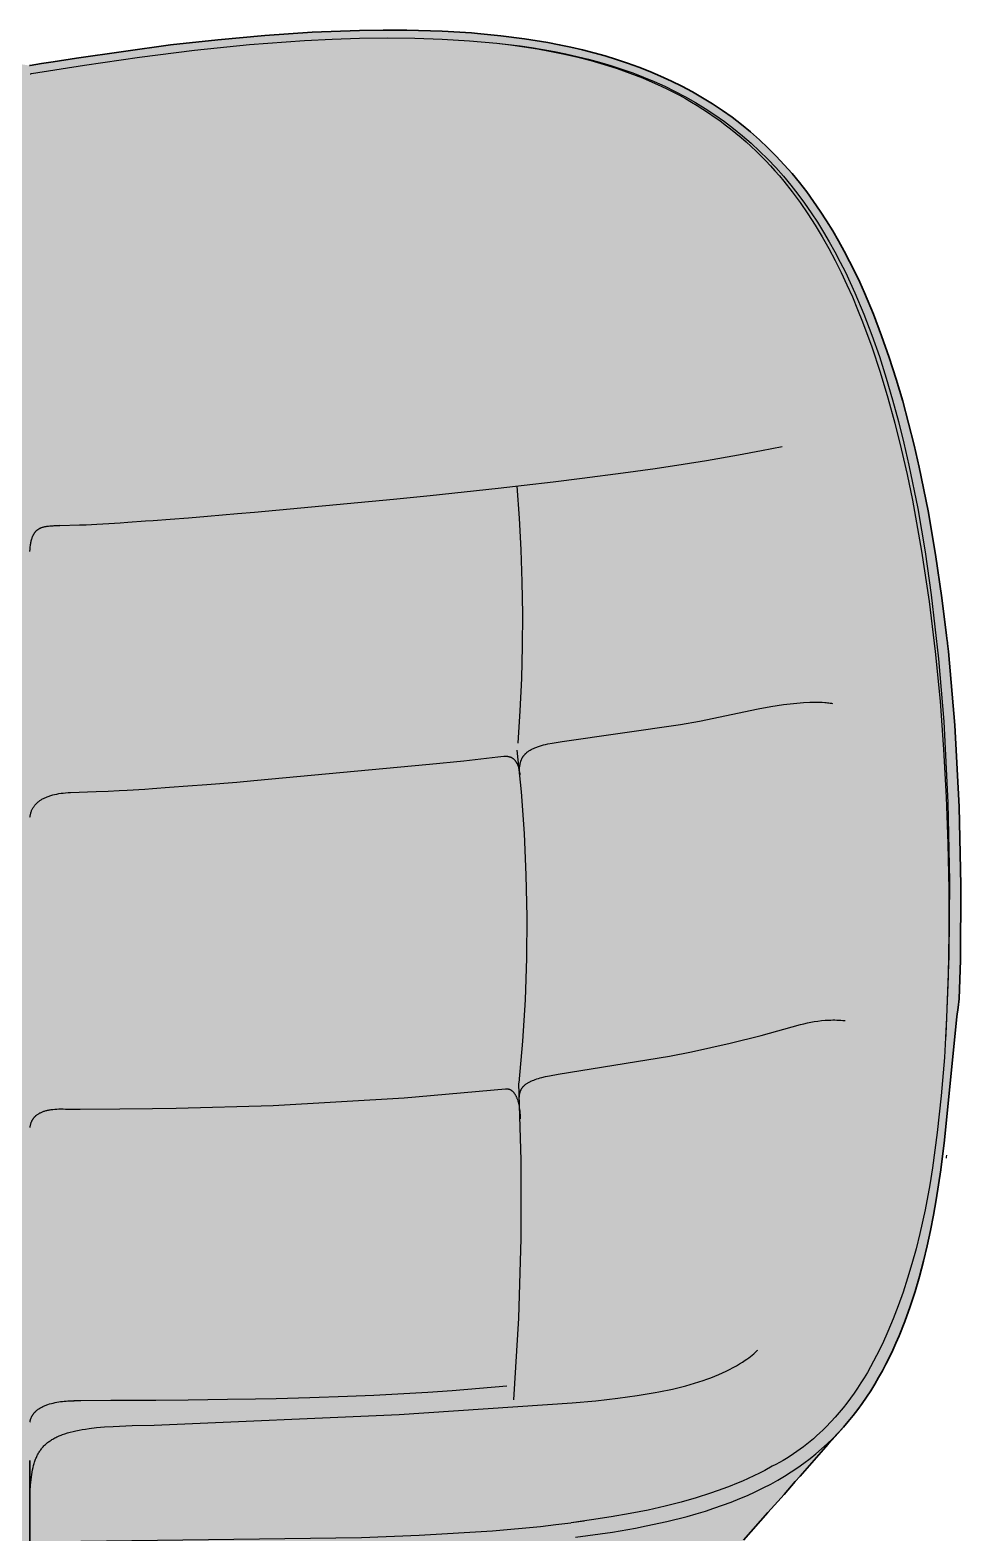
# Model space of a CAD drawing. Header units: millimetres. Extents: x -30 to 1965, y -1345 to 1063.
# Drawn here: x 407 to 842, y 357 to 1059 of the extents above; entities that cross this region are included whole.
import ezdxf

# ---------------------------------------------------------------- set-up
doc = ezdxf.new("R2010")
doc.units = ezdxf.units.MM
doc.layers.add('Blocks', color=7, linetype='Continuous')
doc.layers.add('Blocks$Fill', color=7, linetype='Continuous', true_color=0xffffff)
doc.layers.add('Blocks$Inner', color=7, linetype='Continuous', lineweight=25, true_color=0x007f00)
doc.layers.add('Blocks$Outline', color=7, linetype='Continuous', lineweight=35, true_color=0xff3f3f)

# ---------------------------------------------------------------- blocks, each defined once
blk = doc.blocks.new('Uchiwa Quilted Lounge Chair Front')
at = {"layer": 'Blocks$Fill'}
blk.add_hatch(color=256, dxfattribs=at).paths.add_polyline_path([(159.6, 1.14), (160.38, 0.87), (160.76, 0.75), (161.19, 0.62), (161.91, 0.43), (162.63, 0.26), (163.36, 0.12), (164.09, 0), (164.65, -0.07), (165.21, -0.13), (165.78, -0.18), (166.34, -0.21), (166.72, -0.22), (167.1, -0.22), (167.6, -0.22), (168.1, -0.2), (168.6, -0.17), (169.1, -0.13), (169.6, -0.07), (170.1, 0), (170.59, 0.08), (171.08, 0.18), (171.43, 0.26), (171.78, 0.34), (172.12, 0.43), (172.46, 0.53), (172.8, 0.64), (173.14, 0.75), (173.48, 0.87), (173.81, 1), (174.14, 1.13), (174.48, 1.28), (174.8, 1.43), (175.13, 1.59), (175.45, 1.75), (175.77, 1.93), (176.08, 2.11), (176.39, 2.29), (176.67, 2.47), (176.94, 2.65), (177.21, 2.84), (177.48, 3.03), (177.76, 3.25), (178.04, 3.47), (178.31, 3.7), (178.58, 3.93), (178.85, 4.17), (179.1, 4.42), (179.36, 4.67), (179.6, 4.93), (179.84, 5.2), (180.08, 5.47), (180.31, 5.75), (180.53, 6.03), (180.74, 6.31), (180.95, 6.6), (181.15, 6.9), (181.34, 7.19), (181.55, 7.52), (181.74, 7.86), (181.93, 8.19), (182.1, 8.54), (182.27, 8.89), (182.43, 9.24), (182.58, 9.6), (182.72, 9.96), (182.86, 10.32), (182.98, 10.69), (183.1, 11.06), (183.2, 11.44), (183.29, 11.81), (183.38, 12.19), (183.46, 12.57), (183.52, 12.95), (211.16, 184.49), (602.88, 184.49), (630.59, 12.57), (630.66, 12.19), (630.75, 11.81), (630.84, 11.44), (630.95, 11.06), (631.06, 10.69), (631.19, 10.32), (631.32, 9.96), (631.46, 9.6), (631.61, 9.24), (631.77, 8.89), (631.94, 8.54), (632.12, 8.19), (632.3, 7.86), (632.5, 7.52), (632.7, 7.19), (632.89, 6.9), (633.09, 6.6), (633.3, 6.31), (633.51, 6.03), (633.74, 5.75), (633.96, 5.47), (634.2, 5.2), (634.44, 4.93), (634.69, 4.67), (634.94, 4.42), (635.2, 4.17), (635.46, 3.93), (635.73, 3.7), (636, 3.47), (636.28, 3.25), (636.56, 3.03), (636.83, 2.84), (637.1, 2.65), (637.37, 2.47), (637.65, 2.29), (637.96, 2.11), (638.27, 1.93), (638.59, 1.75), (638.91, 1.59), (639.24, 1.43), (639.57, 1.28), (639.9, 1.13), (640.23, 1), (640.57, 0.87), (640.9, 0.75), (641.24, 0.64), (641.58, 0.53), (641.92, 0.43), (642.27, 0.34), (642.61, 0.26), (642.96, 0.18), (643.45, 0.08), (643.94, 0), (644.44, -0.07), (644.94, -0.13), (645.44, -0.17), (645.94, -0.2), (646.44, -0.22), (646.94, -0.22), (647.32, -0.22), (647.7, -0.21), (648.26, -0.18), (648.83, -0.13), (649.39, -0.07), (649.95, 0), (650.69, 0.12), (651.41, 0.26), (652.14, 0.43), (652.85, 0.62), (653.28, 0.75), (653.66, 0.87), (654.05, 1), (654.44, 1.14), (655.73, 1.38), (656.25, 1.49), (656.76, 1.61), (657.27, 1.74), (657.84, 1.9), (658.41, 2.07), (658.97, 2.26), (659.53, 2.47), (660.07, 2.69), (660.6, 2.92), (661.12, 3.18), (661.63, 3.45), (661.91, 3.61), (662.19, 3.78), (662.47, 3.95), (662.75, 4.13), (663.02, 4.31), (663.28, 4.5), (663.54, 4.69), (663.8, 4.89), (664.2, 5.22), (664.58, 5.55), (664.95, 5.9), (665.31, 6.26), (665.66, 6.64), (666, 7.02), (666.32, 7.42), (666.63, 7.82), (666.86, 8.14), (667.08, 8.46), (667.29, 8.8), (667.49, 9.13), (667.69, 9.48), (667.88, 9.82), (668.05, 10.18), (668.22, 10.54), (668.38, 10.9), (668.53, 11.26), (668.67, 11.63), (668.8, 12.01), (668.92, 12.38), (669.03, 12.76), (669.13, 13.14), (669.22, 13.52), (669.29, 13.87), (669.36, 14.23), (669.41, 14.58), (669.46, 14.94), (669.5, 15.3), (669.53, 15.66), (669.55, 16.02), (669.57, 16.38), (669.57, 16.74), (669.57, 17.1), (669.56, 17.46), (669.54, 17.82), (669.51, 18.18), (669.47, 18.54), (669.42, 18.9), (669.37, 19.25), (631.63, 245.97), (636.1, 248.39), (638.58, 249.83), (641.73, 251.78), (645.48, 254.25), (649.08, 256.81), (650.83, 258.12), (652.54, 259.45), (654.21, 260.8), (655.85, 262.17), (657.45, 263.56), (660.54, 266.38), (662.02, 267.82), (673.4, 279.28), (697.81, 305.58), (787.25, 406.43), (791.81, 411.86), (793.98, 414.67), (796.07, 417.54), (798.09, 420.48), (800.05, 423.47), (801.93, 426.51), (803.74, 429.6), (805.49, 432.75), (807.17, 435.94), (808.79, 439.17), (810.35, 442.44), (811.85, 445.75), (813.28, 449.1), (815.99, 455.9), (818.47, 462.81), (820.75, 469.81), (822.83, 476.89), (824.72, 484.02), (826.45, 491.18), (828, 498.35), (829.41, 505.52), (830.68, 512.66), (832.85, 526.77), (834.6, 540.53), (840.84, 602.63), (841.45, 606.57), (841.99, 624.75), (842.22, 659.7), (841.38, 696.34), (839.32, 734.47), (836.32, 768.86), (835.5, 776.34), (830.39, 814.17), (826.88, 834.57), (822.69, 855.07), (820.32, 865.35), (817.75, 875.61), (814.98, 885.87), (811.97, 896.1), (808.7, 906.3), (805.16, 916.44), (801.32, 926.51), (797.15, 936.48), (794.93, 941.42), (792.61, 946.33), (790.19, 951.19), (787.67, 956.01), (785.04, 960.78), (782.3, 965.5), (779.44, 970.14), (776.46, 974.72), (773.36, 979.23), (770.13, 983.65), (766.76, 987.98), (763.27, 992.21), (759.65, 996.34), (755.9, 1000.35), (752.01, 1004.25), (748, 1008.01), (743.86, 1011.65), (739.6, 1015.14), (735.22, 1018.5), (730.74, 1021.7), (726.15, 1024.76), (721.46, 1027.67), (716.68, 1030.42), (711.81, 1033.02), (706.86, 1035.47), (701.85, 1037.78), (696.77, 1039.94), (691.63, 1041.95), (686.44, 1043.83), (681.21, 1045.57), (675.93, 1047.18), (670.61, 1048.67), (665.27, 1050.03), (659.89, 1051.28), (654.48, 1052.41), (649.06, 1053.44), (638.17, 1055.2), (627.24, 1056.61), (616.26, 1057.69), (613.51, 1057.91), (599.74, 1058.75), (583.18, 1059.24), (572.14, 1059.28), (561.09, 1059.12), (538.99, 1058.27), (516.91, 1056.78), (494.86, 1054.77), (472.85, 1052.3), (428.92, 1046.21), (407.14, 1042.71), (407.02, 1042.72), (406.91, 1042.71), (341.19, 1052.3), (319.18, 1054.77), (297.13, 1056.78), (275.05, 1058.27), (252.96, 1059.12), (241.9, 1059.28), (230.86, 1059.24), (214.3, 1058.75), (200.53, 1057.91), (195.03, 1057.45), (186.8, 1056.61), (175.87, 1055.2), (164.98, 1053.44), (159.56, 1052.41), (154.15, 1051.28), (148.77, 1050.03), (143.43, 1048.67), (138.11, 1047.18), (132.84, 1045.57), (127.6, 1043.83), (122.41, 1041.95), (117.27, 1039.94), (112.19, 1037.78), (107.18, 1035.47), (102.23, 1033.02), (97.37, 1030.42), (92.59, 1027.67), (87.9, 1024.76), (83.3, 1021.7), (78.82, 1018.5), (74.44, 1015.14), (70.18, 1011.65), (66.04, 1008.01), (62.03, 1004.25), (58.15, 1000.35), (54.39, 996.34), (50.77, 992.21), (47.28, 987.98), (43.92, 983.65), (40.69, 979.23), (37.58, 974.72), (34.6, 970.14), (31.74, 965.5), (29, 960.78), (26.37, 956.01), (23.85, 951.19), (21.43, 946.33), (19.12, 941.42), (16.89, 936.48), (12.72, 926.51), (8.88, 916.44), (5.34, 906.3), (2.07, 896.1), (-0.93, 885.87), (-3.71, 875.61), (-6.28, 865.35), (-8.65, 855.07), (-12.84, 834.57), (-16.34, 814.17), (-20.56, 783.86), (-22.28, 768.86), (-25.28, 734.47), (-27.34, 696.34), (-28.17, 659.7), (-27.95, 624.75), (-27.41, 606.57), (-26.8, 602.63), (-26.24, 598.34), (-18.81, 526.77), (-16.64, 512.66), (-15.37, 505.52), (-13.96, 498.35), (-12.4, 491.18), (-10.68, 484.02), (-8.79, 476.89), (-6.71, 469.81), (-4.43, 462.81), (-1.95, 455.9), (0.76, 449.1), (2.2, 445.75), (3.69, 442.44), (5.25, 439.17), (6.87, 435.94), (8.55, 432.75), (10.3, 429.6), (12.11, 426.51), (14, 423.47), (15.95, 420.48), (17.97, 417.54), (20.06, 414.67), (22.23, 411.86), (24.47, 409.11), (26.79, 406.43), (133.24, 287.08), (144.52, 275.29), (153.51, 266.38), (156.59, 263.56), (158.19, 262.17), (159.83, 260.8), (161.5, 259.45), (163.21, 258.12), (164.96, 256.81), (168.56, 254.25), (172.31, 251.78), (175.47, 249.83), (177.94, 248.39), (180.48, 246.99), (182.42, 245.97), (144.62, 18.9), (144.57, 18.54), (144.53, 18.18), (144.5, 17.82), (144.48, 17.46), (144.47, 17.1), (144.47, 16.74), (144.47, 16.38), (144.49, 16.02), (144.51, 15.66), (144.54, 15.3), (144.58, 14.94), (144.63, 14.58), (144.69, 14.23), (144.75, 13.87), (144.82, 13.52), (144.91, 13.14), (145.01, 12.76), (145.12, 12.38), (145.24, 12.01), (145.37, 11.63), (145.51, 11.26), (145.66, 10.9), (145.82, 10.54), (145.99, 10.18), (146.17, 9.82), (146.35, 9.48), (146.55, 9.13), (146.75, 8.8), (146.96, 8.46), (147.18, 8.14), (147.41, 7.82), (147.72, 7.42), (148.04, 7.02), (148.38, 6.64), (148.73, 6.26), (149.09, 5.9), (149.46, 5.55), (149.85, 5.22), (150.24, 4.89), (150.5, 4.69), (150.76, 4.5), (151.03, 4.31), (151.3, 4.13), (151.57, 3.95), (151.85, 3.78), (152.13, 3.61), (152.41, 3.45), (152.93, 3.18), (153.45, 2.92), (153.98, 2.69), (154.51, 2.47), (155.07, 2.26), (155.63, 2.07), (156.2, 1.9), (156.77, 1.74), (157.28, 1.61), (157.79, 1.49), (158.31, 1.38), (158.83, 1.27)], flags=0)
at = {"layer": 'Blocks$Inner'}
for points in [[(662.02, 354.99), (679.36, 357.44), (690.13, 359.31), (695.14, 360.29), (704.71, 362.37), (714.19, 364.77), (718.49, 365.98), (722.77, 367.28), (726.73, 368.56), (730.76, 369.96), (734.86, 371.49), (738.8, 373.06), (742.4, 374.59), (746.05, 376.26), (749.75, 378.06), (753.31, 379.9), (756.56, 381.7), (759.69, 383.56), (762.84, 385.54), (765.93, 387.6), (768.86, 389.68), (771.72, 391.85), (774.44, 394.04), (777.09, 396.31), (779.75, 398.73), (782.34, 401.23), (784.84, 403.79), (787.25, 406.43), (789.57, 409.11), (791.81, 411.86), (793.98, 414.67), (796.07, 417.54), (798.09, 420.48), (800.05, 423.47), (801.93, 426.51), (803.74, 429.6), (805.49, 432.75), (807.17, 435.94), (808.79, 439.17), (810.35, 442.44), (811.85, 445.75), (813.28, 449.1), (815.99, 455.9), (818.47, 462.81), (820.75, 469.81), (822.83, 476.89), (824.72, 484.02), (826.45, 491.18), (828, 498.35), (829.41, 505.52), (830.68, 512.66), (832.85, 526.77), (834.6, 540.53), (840.28, 598.34), (840.84, 602.63), (841.45, 606.57), (841.99, 624.75), (842.22, 659.7), (841.38, 696.34), (839.32, 734.47), (836.32, 768.86), (836.06, 771.34), (835.93, 772.59), (835.86, 773.21), (835.79, 773.84), (835.65, 775.09), (835.5, 776.34), (833.32, 793.93), (830.39, 814.17), (826.88, 834.57), (822.69, 855.07), (820.32, 865.35), (817.75, 875.61), (814.98, 885.87), (811.97, 896.1), (808.7, 906.3), (805.16, 916.44), (801.32, 926.51), (797.15, 936.48), (794.93, 941.42), (792.61, 946.33), (790.19, 951.19), (787.67, 956.01), (785.04, 960.78), (782.3, 965.5), (779.44, 970.14), (776.46, 974.72), (773.36, 979.23), (770.13, 983.65), (766.76, 987.98), (763.27, 992.21), (759.65, 996.34), (755.9, 1000.35), (752.01, 1004.25), (748, 1008.01), (743.86, 1011.65), (739.6, 1015.14), (735.22, 1018.5), (730.74, 1021.7), (726.15, 1024.76), (721.46, 1027.67), (716.68, 1030.42), (711.81, 1033.02), (706.86, 1035.47), (701.85, 1037.78), (696.77, 1039.94), (691.63, 1041.95), (686.44, 1043.83), (681.21, 1045.57), (675.93, 1047.18), (670.61, 1048.67), (665.27, 1050.03), (659.89, 1051.28), (654.48, 1052.41), (649.06, 1053.44), (638.17, 1055.2), (627.24, 1056.61), (616.26, 1057.69), (613.51, 1057.91), (599.74, 1058.75), (583.18, 1059.24), (572.14, 1059.28), (561.09, 1059.12), (538.99, 1058.27), (516.91, 1056.78), (494.86, 1054.77), (472.85, 1052.3), (428.92, 1046.21), (417.96, 1044.48), (412.49, 1043.59), (407.14, 1042.71), (407.08, 1042.71)], [(407.12, 1038.82), (407.23, 1038.83), (407.43, 1038.87), (407.82, 1038.93), (432.6, 1042.95), (458.24, 1046.66), (483.92, 1049.88), (509.64, 1052.51), (535.39, 1054.43), (548.27, 1055.08), (561.15, 1055.5), (574.03, 1055.67), (586.9, 1055.54), (599.75, 1055.1), (612.56, 1054.3), (625.33, 1053.1), (631.69, 1052.33), (638.03, 1051.45), (644.35, 1050.44), (650.64, 1049.29), (656.89, 1048.01), (663.11, 1046.57), (669.29, 1044.98), (675.42, 1043.22), (681.49, 1041.29), (687.5, 1039.18), (693.43, 1036.88), (699.28, 1034.38), (702.17, 1033.05), (705.03, 1031.68), (707.87, 1030.25), (710.68, 1028.78), (713.47, 1027.25), (716.22, 1025.66), (718.95, 1024.03), (721.64, 1022.34), (724.29, 1020.6), (726.91, 1018.81), (729.5, 1016.96), (732.05, 1015.07), (734.55, 1013.13), (737.02, 1011.13), (739.45, 1009.09), (741.84, 1007), (744.19, 1004.86), (746.49, 1002.68), (748.75, 1000.45), (750.96, 998.18), (753.13, 995.87), (755.26, 993.52), (757.34, 991.13), (759.38, 988.7), (763.32, 983.74), (767.09, 978.65), (770.68, 973.44), (774.11, 968.12), (777.37, 962.71), (780.48, 957.21), (783.44, 951.64), (786.26, 946.01), (788.94, 940.31), (791.5, 934.57), (793.93, 928.78), (796.25, 922.95), (800.57, 911.21), (804.5, 899.38), (808.08, 887.48), (811.35, 875.55), (814.33, 863.59), (817.05, 851.63), (819.53, 839.68), (823.84, 815.86), (827.36, 792.22), (830.19, 768.83), (832.43, 745.76), (834.13, 723.08), (835.36, 700.83), (836.15, 679.08), (836.54, 657.88), (836.56, 637.26), (836.21, 617.26), (835.51, 597.92), (834.45, 579.26), (833, 561.3), (831.15, 544.07), (828.88, 527.59), (827.6, 519.73), (825.42, 508.08), (822.98, 496.95), (821.21, 489.78), (819.32, 482.81), (817.31, 476.05), (815.18, 469.49), (812.94, 463.15), (810.57, 457.02), (808.09, 451.11), (805.5, 445.41), (802.78, 439.92), (801.38, 437.25), (799.94, 434.64), (798.48, 432.08), (796.97, 429.56), (795.43, 427.1), (793.85, 424.68), (792.23, 422.31), (790.57, 419.99), (788.86, 417.72), (787.11, 415.49), (785.31, 413.31), (783.45, 411.17), (781.55, 409.07), (779.08, 406.51), (777.66, 405.11), (776.22, 403.74), (774.75, 402.4), (773.27, 401.08), (771.76, 399.8), (770.24, 398.55), (768.7, 397.34), (767.14, 396.17), (765.56, 395.03), (763.97, 393.93), (762.36, 392.86), (760.74, 391.84), (759.09, 390.86), (757.43, 389.92), (755.76, 389.02), (754.06, 388.16), (750.5, 386.21), (748.04, 384.94), (745.45, 383.67), (742.83, 382.45), (740.08, 381.23), (737.31, 380.06), (734.38, 378.89), (731.43, 377.76), (725.18, 375.56), (718.53, 373.46), (711.46, 371.45), (703.95, 369.55), (695.98, 367.75), (687.58, 366.08), (678.76, 364.52), (669.54, 363.09), (659.98, 361.78)], [(619.89, 1053.67), (625.31, 1053.15), (636.13, 1051.86), (641.51, 1051.09), (646.88, 1050.22), (652.23, 1049.25), (657.56, 1048.17), (662.86, 1046.99), (668.13, 1045.69), (673.36, 1044.27), (678.56, 1042.72), (683.71, 1041.05), (688.82, 1039.24), (693.87, 1037.3), (698.86, 1035.21), (703.79, 1032.99), (708.64, 1030.61), (713.42, 1028.1), (718.12, 1025.43), (722.72, 1022.62), (727.23, 1019.66), (731.63, 1016.55), (735.93, 1013.3), (740.12, 1009.9), (744.19, 1006.37), (748.13, 1002.72), (751.95, 998.93), (755.65, 995.03), (759.22, 991.01), (762.66, 986.88), (765.97, 982.66), (769.16, 978.34), (772.23, 973.94), (775.17, 969.46), (777.99, 964.9), (780.7, 960.29), (783.3, 955.61), (785.79, 950.88), (788.18, 946.1), (790.47, 941.28), (792.67, 936.42), (796.8, 926.6), (800.6, 916.68), (804.09, 906.67), (807.32, 896.6), (810.29, 886.49), (813.03, 876.34), (815.56, 866.18), (817.89, 856.01), (822.01, 835.7), (825.48, 815.45), (828.37, 795.33), (831.76, 765.49), (834.18, 736.19), (836.15, 698.17), (836.9, 661.58), (836.6, 626.67), (835.33, 593.61), (834.95, 587.27)], [(407.08, 815.61), (407.15, 816.77), (407.25, 817.85), (407.31, 818.36), (407.38, 818.86), (407.46, 819.34), (407.54, 819.8), (407.63, 820.24), (407.73, 820.66), (407.83, 821.07), (407.94, 821.47), (408.06, 821.84), (408.18, 822.2), (408.31, 822.55), (408.45, 822.88), (408.52, 823.04), (408.6, 823.2), (408.67, 823.35), (408.75, 823.5), (408.83, 823.64), (408.91, 823.79), (408.99, 823.92), (409.07, 824.06), (409.16, 824.19), (409.25, 824.32), (409.33, 824.45), (409.43, 824.57), (409.52, 824.69), (409.61, 824.8), (409.71, 824.92), (409.8, 825.03), (409.9, 825.13), (410, 825.24), (410.11, 825.34), (410.21, 825.44), (410.32, 825.53), (410.42, 825.63), (410.53, 825.72), (410.64, 825.8), (410.76, 825.89), (410.87, 825.97), (410.99, 826.05), (411.1, 826.13), (411.22, 826.2), (411.34, 826.27), (411.46, 826.34), (411.59, 826.41), (411.71, 826.48), (411.84, 826.54), (411.97, 826.6), (412.1, 826.66), (412.23, 826.71), (412.37, 826.77), (412.64, 826.87), (412.92, 826.97), (413.2, 827.05), (413.5, 827.13), (413.79, 827.2), (414.1, 827.27), (414.41, 827.33), (414.73, 827.38), (415.05, 827.43), (415.72, 827.51), (416.41, 827.58), (417.13, 827.63), (417.87, 827.66), (421.09, 827.73), (430.21, 828.02), (433.39, 828.16), (438.41, 828.41), (443.99, 828.73), (449.25, 829.06), (452.89, 829.3), (461.11, 829.88), (464.75, 830.15), (472.7, 830.75), (481.26, 831.43), (490.1, 832.15), (504.09, 833.33), (512.05, 834.02), (576.99, 840.05), (594.08, 841.77), (610.03, 843.45), (625.95, 845.18), (638.13, 846.56), (651.63, 848.15), (665.12, 849.82), (684.33, 852.34), (699.36, 854.47), (712.36, 856.43), (723.34, 858.2), (738.31, 860.78), (748.97, 862.76), (758.71, 864.68)], [(635.3, 726.03), (636.26, 741.17), (636.93, 756.27), (637.31, 771.34), (637.39, 786.38), (637.19, 801.38), (636.7, 816.35), (635.92, 831.28), (634.84, 846.18)], [(421.09, 827.73), (418.25, 827.68)], [(407.09, 691.52), (407.14, 691.88), (407.2, 692.23), (407.27, 692.58), (407.35, 692.92), (407.44, 693.26), (407.54, 693.59), (407.65, 693.92), (407.76, 694.24), (407.89, 694.55), (408.02, 694.86), (408.17, 695.16), (408.32, 695.46), (408.49, 695.75), (408.66, 696.03), (408.84, 696.31), (409.03, 696.59), (409.23, 696.86), (409.44, 697.12), (409.66, 697.38), (409.89, 697.63), (410.13, 697.87), (410.38, 698.11), (410.63, 698.35), (410.9, 698.58), (411.17, 698.8), (411.46, 699.02), (411.75, 699.23), (412.06, 699.44), (412.37, 699.64), (412.69, 699.84), (413.02, 700.03), (413.36, 700.21), (413.71, 700.39), (414.07, 700.56), (414.44, 700.73), (414.82, 700.89), (415.21, 701.05), (415.6, 701.2), (416.01, 701.34), (416.42, 701.48), (416.85, 701.61), (417.28, 701.74), (417.73, 701.86), (418.64, 702.09), (419.59, 702.3), (420.58, 702.48), (421.61, 702.64), (422.67, 702.78), (423.77, 702.89), (424.91, 702.98), (426.09, 703.05), (438.06, 703.43), (443.61, 703.67), (448.86, 703.94), (452.51, 704.14), (460.74, 704.65), (464.39, 704.89), (472.35, 705.45), (480.93, 706.08), (489.8, 706.77), (503.82, 707.9), (511.79, 708.57), (593.9, 716.22), (609.86, 717.89), (625.78, 719.62), (628.54, 719.93), (628.74, 719.95), (628.94, 719.96), (629.14, 719.97), (629.34, 719.98), (629.53, 719.98), (629.72, 719.97), (629.9, 719.97), (630.09, 719.95), (630.27, 719.93), (630.45, 719.91), (630.62, 719.88), (630.8, 719.85), (630.97, 719.81), (631.14, 719.76), (631.3, 719.72), (631.46, 719.66), (631.62, 719.6), (631.78, 719.54), (631.93, 719.47), (632.08, 719.4), (632.23, 719.32), (632.38, 719.24), (632.52, 719.15), (632.66, 719.06), (632.8, 718.96), (632.93, 718.86), (633.07, 718.75), (633.2, 718.64), (633.32, 718.52), (633.45, 718.4), (633.57, 718.27), (633.69, 718.14), (633.8, 718.01), (633.92, 717.86), (634.03, 717.72), (634.13, 717.57), (634.24, 717.41), (634.34, 717.25), (634.44, 717.08), (634.54, 716.91), (634.63, 716.74), (634.72, 716.55), (634.81, 716.37), (634.9, 716.18), (634.98, 715.98), (635.06, 715.78), (635.14, 715.58), (635.21, 715.37), (635.29, 715.15), (635.36, 714.93), (635.49, 714.47), (635.61, 714), (635.71, 713.5), (635.81, 712.99), (635.9, 712.46), (635.98, 711.9), (636.04, 711.33), (635.99, 711.86), (635.96, 712.38), (635.93, 712.89), (635.92, 713.38), (635.93, 713.86), (635.94, 714.33), (635.97, 714.78), (636.01, 715.22), (636.07, 715.65), (636.14, 716.07), (636.17, 716.27), (636.22, 716.48), (636.26, 716.67), (636.31, 716.87), (636.36, 717.06), (636.41, 717.25), (636.47, 717.44), (636.53, 717.62), (636.59, 717.81), (636.66, 717.99), (636.73, 718.16), (636.8, 718.34), (636.87, 718.51), (636.95, 718.68), (637.03, 718.84), (637.12, 719), (637.2, 719.17), (637.29, 719.32), (637.38, 719.48), (637.48, 719.63), (637.58, 719.79), (637.68, 719.93), (637.78, 720.08), (637.89, 720.23), (638, 720.37), (638.11, 720.51), (638.23, 720.65), (638.35, 720.78), (638.47, 720.91), (638.59, 721.04), (638.72, 721.17), (638.85, 721.3), (638.98, 721.43), (639.11, 721.55), (639.25, 721.67), (639.39, 721.79), (639.68, 722.02), (639.98, 722.24), (640.29, 722.46), (640.61, 722.67), (640.94, 722.87), (641.28, 723.07), (641.63, 723.26), (641.99, 723.44), (642.36, 723.62), (642.74, 723.79), (643.13, 723.95), (643.54, 724.11), (643.95, 724.27), (644.37, 724.42), (645.23, 724.7), (646.14, 724.97), (647.08, 725.23), (648.06, 725.47), (649.07, 725.69), (651.19, 726.12), (655.83, 726.9), (711.14, 734.81), (719.97, 736.41), (747.39, 742.07), (753.32, 743.17), (759.32, 744.1), (762.4, 744.49), (765.5, 744.82), (768.58, 745.07), (771.6, 745.23), (773.08, 745.27), (774.52, 745.28), (775.93, 745.25), (777.29, 745.2), (778.61, 745.1), (779.25, 745.04), (779.88, 744.97), (780.49, 744.89), (781.08, 744.8), (781.66, 744.7), (782.22, 744.59)], [(635.8, 567.4), (637.48, 586.77), (638.65, 606.16), (639.31, 625.57), (639.44, 644.99), (639.07, 664.43), (638.17, 683.89), (636.77, 703.36), (634.84, 722.85)], [(635.88, 560.7), (635.88, 561.01), (635.89, 561.31), (635.9, 561.46), (635.91, 561.61), (635.93, 561.76), (635.94, 561.9), (635.96, 562.04), (635.99, 562.19), (636.01, 562.33), (636.04, 562.46), (636.07, 562.6), (636.1, 562.74), (636.13, 562.87), (636.17, 563), (636.21, 563.13), (636.25, 563.26), (636.29, 563.39), (636.34, 563.51), (636.39, 563.64), (636.44, 563.76), (636.5, 563.88), (636.55, 564), (636.61, 564.12), (636.67, 564.24), (636.73, 564.36), (636.8, 564.47), (636.87, 564.59), (636.94, 564.7), (637.01, 564.81), (637.09, 564.92), (637.16, 565.03), (637.24, 565.13), (637.32, 565.24), (637.41, 565.35), (637.5, 565.45), (637.58, 565.55), (637.67, 565.65), (637.77, 565.75), (637.86, 565.85), (637.96, 565.95), (638.16, 566.14), (638.37, 566.33), (638.59, 566.51), (638.82, 566.69), (639.06, 566.86), (639.31, 567.03), (639.56, 567.2), (639.82, 567.36), (640.1, 567.52), (640.38, 567.67), (640.66, 567.82), (640.96, 567.97), (641.26, 568.12), (641.58, 568.26), (641.9, 568.39), (642.56, 568.66), (643.26, 568.92), (643.99, 569.16), (644.75, 569.4), (645.54, 569.63), (646.36, 569.84), (648.09, 570.26), (649.93, 570.66), (653.93, 571.42), (706.04, 579.76), (716.25, 581.78), (734.36, 585.82), (748.82, 589.45), (767.29, 594.57), (768.85, 594.96), (770.42, 595.32), (772.01, 595.65), (773.64, 595.95), (775.29, 596.21), (776.98, 596.42), (778.71, 596.58), (779.59, 596.64), (780.48, 596.68), (781.38, 596.71), (782.29, 596.72), (783.22, 596.72), (784.16, 596.69), (785.11, 596.65), (786.07, 596.59), (787.05, 596.51), (788.05, 596.42)], [(407.12, 546.48), (407.16, 546.81), (407.21, 547.13), (407.28, 547.44), (407.35, 547.75), (407.43, 548.05), (407.52, 548.35), (407.61, 548.64), (407.72, 548.92), (407.78, 549.06), (407.84, 549.19), (407.9, 549.33), (407.96, 549.46), (408.02, 549.6), (408.09, 549.73), (408.16, 549.86), (408.23, 549.99), (408.31, 550.11), (408.38, 550.24), (408.46, 550.36), (408.54, 550.48), (408.62, 550.6), (408.71, 550.72), (408.8, 550.84), (408.88, 550.95), (408.98, 551.07), (409.07, 551.18), (409.17, 551.29), (409.26, 551.4), (409.36, 551.51), (409.47, 551.61), (409.57, 551.72), (409.68, 551.82), (409.79, 551.92), (409.9, 552.02), (410.12, 552.22), (410.36, 552.41), (410.61, 552.59), (410.86, 552.77), (411.13, 552.94), (411.4, 553.1), (411.68, 553.26), (411.97, 553.41), (412.27, 553.55), (412.57, 553.69), (412.89, 553.82), (413.22, 553.95), (413.55, 554.07), (413.89, 554.18), (414.24, 554.29), (414.6, 554.39), (414.97, 554.49), (415.35, 554.57), (415.73, 554.66), (416.13, 554.73), (416.53, 554.8), (416.94, 554.86), (417.79, 554.97), (418.68, 555.06), (419.6, 555.11), (420.55, 555.14), (421.54, 555.15), (422.57, 555.13), (423.63, 555.09), (424.72, 555.02), (430.63, 555.04), (449.09, 555.14), (464.29, 555.3), (475.44, 555.48), (520.78, 556.83), (582.02, 560.41), (629.29, 564.58), (629.38, 564.59), (629.47, 564.6), (629.56, 564.6), (629.64, 564.6), (629.73, 564.6), (629.82, 564.6), (629.9, 564.6), (629.99, 564.6), (630.07, 564.59), (630.16, 564.59), (630.24, 564.58), (630.33, 564.57), (630.41, 564.55), (630.49, 564.54), (630.58, 564.52), (630.66, 564.51), (630.74, 564.49), (630.82, 564.46), (630.9, 564.44), (630.98, 564.42), (631.06, 564.39), (631.14, 564.36), (631.22, 564.33), (631.3, 564.3), (631.38, 564.27), (631.46, 564.23), (631.54, 564.19), (631.61, 564.15), (631.69, 564.11), (631.77, 564.07), (631.84, 564.03), (631.92, 563.98), (631.99, 563.93), (632.07, 563.88), (632.14, 563.83), (632.21, 563.78), (632.29, 563.72), (632.36, 563.66), (632.43, 563.61), (632.5, 563.54), (632.57, 563.48), (632.64, 563.42), (632.71, 563.35), (632.78, 563.28), (632.92, 563.14), (633.05, 562.99), (633.19, 562.83), (633.31, 562.67), (633.44, 562.5), (633.57, 562.32), (633.69, 562.13), (633.81, 561.94), (633.93, 561.73), (634.05, 561.52), (634.16, 561.31), (634.27, 561.08), (634.38, 560.85), (634.48, 560.61), (634.59, 560.36), (634.69, 560.1), (634.78, 559.84), (634.88, 559.57), (635.06, 559), (635.23, 558.4), (635.39, 557.77), (635.54, 557.1), (635.67, 556.41), (635.79, 555.68), (635.9, 554.92), (636, 554.12), (636.08, 553.29), (636.15, 552.43), (636.25, 550.61)], [(633.23, 419.25), (635.53, 457.32), (636.69, 494.66), (636.71, 531.28), (635.59, 567.17)], [(835.42, 533.5), (835.42, 533.5), (835.3, 532.62), (835.24, 532.19), (835.24, 532.18), (835.24, 532.18)], [(407.13, 373.97), (407.24, 376.78), (407.4, 379.43), (407.63, 381.93), (407.77, 383.12), (407.93, 384.28), (408.11, 385.4), (408.31, 386.49), (408.54, 387.55), (408.79, 388.57), (409.07, 389.55), (409.22, 390.03), (409.38, 390.51), (409.54, 390.97), (409.72, 391.43), (409.9, 391.87), (410.08, 392.31), (410.28, 392.75), (410.48, 393.17), (410.69, 393.59), (410.91, 394), (411.14, 394.4), (411.38, 394.79), (411.63, 395.18), (411.88, 395.56), (412.15, 395.93), (412.42, 396.29), (412.71, 396.65), (413, 397), (413.31, 397.34), (413.62, 397.68), (413.95, 398.01), (414.28, 398.33), (414.63, 398.64), (414.98, 398.95), (415.35, 399.25), (415.73, 399.55), (416.12, 399.83), (416.52, 400.11), (416.93, 400.39), (417.36, 400.66), (417.79, 400.92), (418.24, 401.18), (418.7, 401.42), (419.18, 401.67), (419.66, 401.91), (420.16, 402.14), (420.67, 402.36), (421.2, 402.58), (421.74, 402.79), (422.29, 403), (423.43, 403.4), (424.63, 403.77), (425.89, 404.13), (427.21, 404.46), (428.58, 404.77), (430.02, 405.06), (431.52, 405.33), (433.08, 405.58), (434.71, 405.82), (438.17, 406.23), (441.9, 406.57), (445.92, 406.84), (454.87, 407.21), (465.09, 407.37), (579.68, 412.44), (660.49, 417.78), (671.55, 418.82), (681.85, 419.97), (690.9, 421.21), (699.3, 422.61), (700.98, 422.93), (707.34, 424.26), (710.47, 425), (713.58, 425.8), (717.74, 426.99), (721.67, 428.24), (723.52, 428.89), (725.36, 429.57), (727.19, 430.28), (729.01, 431.04), (730.72, 431.79), (732.41, 432.58), (734.09, 433.4), (735.74, 434.27), (737.25, 435.11), (738.73, 435.99), (740.05, 436.82), (741.35, 437.69), (742.21, 438.29), (743.02, 438.88), (743.81, 439.48), (744.6, 440.11), (745.34, 440.73), (746.07, 441.36), (746.73, 441.98), (747.03, 442.27), (747.27, 442.51)], [(630.03, 425.62), (604.43, 423.37), (593.1, 422.59), (567.83, 421.22), (555.55, 420.72), (537.85, 420.14), (522.18, 419.75), (512.49, 419.55), (499.37, 419.34), (481.01, 419.11), (465.92, 418.98), (444.9, 418.86), (430.83, 418.82), (427.76, 418.81), (427.57, 418.81)], [(407.11, 408.77), (407.14, 408.98), (407.17, 409.18), (407.21, 409.38), (407.26, 409.58), (407.31, 409.77), (407.36, 409.97), (407.42, 410.16), (407.48, 410.34), (407.54, 410.53), (407.61, 410.71), (407.68, 410.89), (407.76, 411.07), (407.84, 411.24), (407.93, 411.41), (408.02, 411.58), (408.11, 411.75), (408.21, 411.91), (408.31, 412.07), (408.41, 412.23), (408.52, 412.39), (408.63, 412.55), (408.74, 412.7), (408.86, 412.85), (408.98, 413), (409.1, 413.14), (409.23, 413.28), (409.36, 413.42), (409.49, 413.56), (409.63, 413.7), (409.77, 413.83), (409.91, 413.96), (410.05, 414.09), (410.2, 414.22), (410.35, 414.34), (410.66, 414.59), (410.98, 414.82), (411.31, 415.05), (411.65, 415.27), (411.99, 415.48), (412.35, 415.68), (412.71, 415.87), (413.08, 416.06), (413.46, 416.24), (413.85, 416.41), (414.24, 416.58), (414.64, 416.73), (415.04, 416.88), (415.45, 417.03), (416.27, 417.29), (417.12, 417.53), (417.97, 417.75), (418.83, 417.94), (419.69, 418.11), (420.56, 418.26), (421.42, 418.39), (422.27, 418.5), (423.12, 418.59), (423.95, 418.66), (424.76, 418.72), (426.31, 418.79), (427.76, 418.81)], [(787.25, 406.43), (782.02, 400.52), (780.19, 398.44), (767.02, 383.55), (764.79, 381.03), (759.52, 375.06), (756.61, 371.77), (752.02, 366.58), (740.57, 353.63)], [(154.09, 361.78), (154.2, 361.76), (154.31, 361.75), (168.37, 360.12), (183.18, 358.71), (198.59, 357.51), (225.09, 355.95), (252.07, 354.88), (407.02, 352.94), (407.02, 390.81), (407.02, 352.94), (561.97, 354.88), (588.95, 355.95), (623.31, 358.09), (645.67, 360.12), (652.88, 360.92), (659.84, 361.76), (659.95, 361.78)], [(666.15, 362.6), (660.01, 361.78)]]:
    blk.add_lwpolyline(points, dxfattribs=at)
at = {"layer": 'Blocks$Outline'}
for points in [[(787.25, 406.43), (789.57, 409.11), (791.81, 411.86), (793.98, 414.67), (796.07, 417.54), (798.09, 420.48), (800.05, 423.47), (801.93, 426.51), (803.74, 429.6), (805.49, 432.75), (807.17, 435.94), (808.79, 439.17), (810.35, 442.44), (811.85, 445.75), (813.28, 449.1), (815.99, 455.9), (818.47, 462.81), (820.75, 469.81), (822.83, 476.89), (824.72, 484.02), (826.45, 491.18), (828, 498.35), (829.41, 505.52), (830.68, 512.66), (832.85, 526.77), (834.6, 540.53), (840.28, 598.34), (840.84, 602.63), (841.45, 606.57), (841.99, 624.75), (842.22, 659.7), (841.38, 696.34), (839.32, 734.47), (836.32, 768.86), (836.06, 771.34), (835.93, 772.59), (835.86, 773.21), (835.79, 773.84), (835.65, 775.09), (835.5, 776.34), (833.32, 793.93), (830.39, 814.17), (826.88, 834.57), (822.69, 855.07), (820.32, 865.35), (817.75, 875.61), (814.98, 885.87), (811.97, 896.1), (808.7, 906.3), (805.16, 916.44), (801.32, 926.51), (797.15, 936.48), (794.93, 941.42), (792.61, 946.33), (790.19, 951.19), (787.67, 956.01), (785.04, 960.78), (782.3, 965.5), (779.44, 970.14), (776.46, 974.72), (773.36, 979.23), (770.13, 983.65), (766.76, 987.98), (763.27, 992.21), (759.65, 996.34), (755.9, 1000.35), (752.01, 1004.25), (748, 1008.01), (743.86, 1011.65), (739.6, 1015.14), (735.22, 1018.5), (730.74, 1021.7), (726.15, 1024.76), (721.46, 1027.67), (716.68, 1030.42), (711.81, 1033.02), (706.86, 1035.47), (701.85, 1037.78), (696.77, 1039.94), (691.63, 1041.95), (686.44, 1043.83), (681.21, 1045.57), (675.93, 1047.18), (670.61, 1048.67), (665.27, 1050.03), (659.89, 1051.28), (654.48, 1052.41), (649.06, 1053.44), (638.17, 1055.2), (627.24, 1056.61), (616.26, 1057.69), (613.51, 1057.91), (599.74, 1058.75), (583.18, 1059.24), (572.14, 1059.28), (561.09, 1059.12), (538.99, 1058.27), (516.91, 1056.78), (494.86, 1054.77), (472.85, 1052.3), (428.92, 1046.21), (417.96, 1044.48), (412.49, 1043.59), (407.14, 1042.71)], [(407.14, 1042.71), (407.08, 1042.71), (407.02, 1042.72), (406.96, 1042.71), (406.91, 1042.71)], [(740.57, 353.63), (752.02, 366.58), (756.61, 371.77), (759.52, 375.06), (764.79, 381.03), (767.02, 383.55), (780.19, 398.44), (782.02, 400.52), (787.25, 406.43)]]:
    blk.add_lwpolyline(points, dxfattribs=at)

msp = doc.modelspace()

# ---------------------------------------------------------------- block references
at = {"layer": 'Blocks'}
msp.add_blockref('Uchiwa Quilted Lounge Chair Front', (0, 0), dxfattribs=at)

doc.saveas('drawing.dxf')
